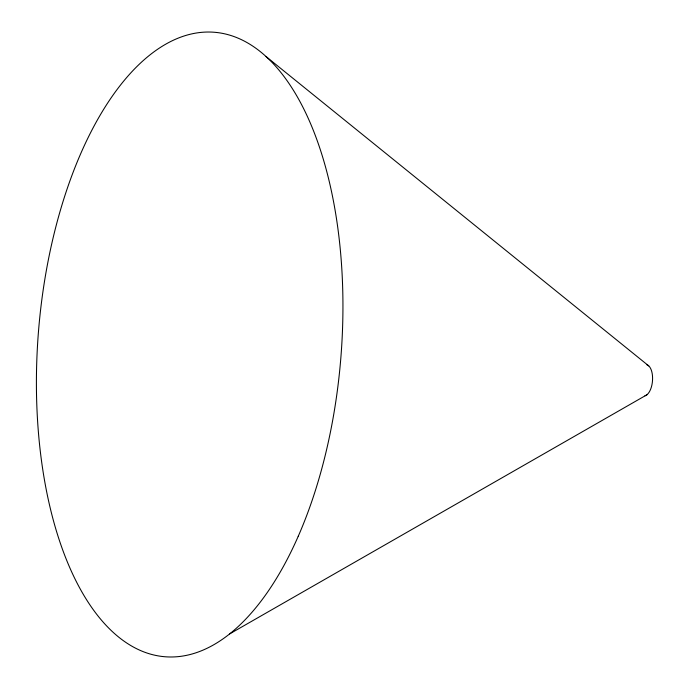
<?xml version="1.0" encoding="UTF-8"?>
<svg xmlns="http://www.w3.org/2000/svg" width="689" height="689" viewBox="0 0 689 689"><rect width="100%" height="100%" fill="white"/><g stroke="black" fill="none" stroke-linecap="round" stroke-linejoin="round"><path stroke-width="1.03" d="M229.618 633.923L646.928 394.771M266.04 56.55L648.745 365.902M646.902 364.817A15.658 7.588 -85.5 0 1 652.526 380.397A15.658 7.588 -85.5 0 1 644.947 395.796M298.251 536.249A313.219 151.752 -85.5 0 0 229.049 34.95A313.219 151.752 -85.5 0 0 41.702 462.302A313.219 151.752 -85.5 0 0 298.251 536.249"/></g></svg>
